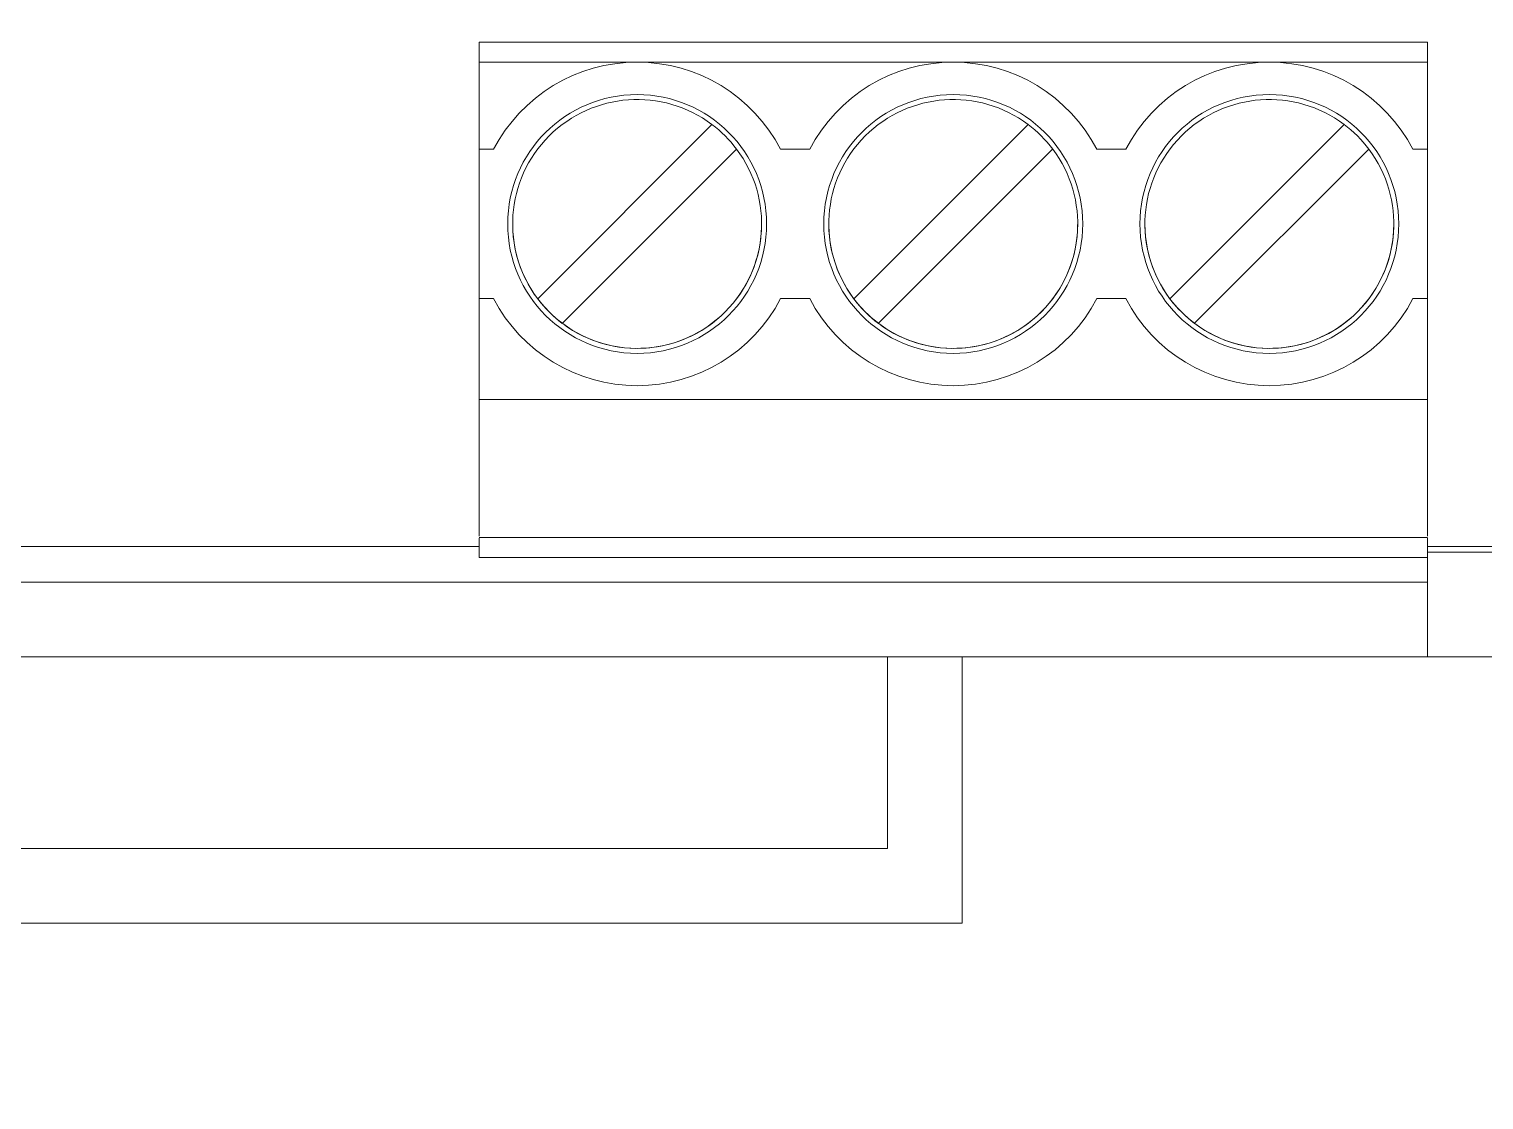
# Model space of a CAD drawing. Header units: millimetres. Extents: x 42151 to 59780, y 37376 to 44547.
# Drawn here: x 47953.3 to 47982.53, y 43438.35 to 43459.86 of the extents above; entities that cross this region are included whole.
import ezdxf

# ---------------------------------------------------------------- set-up
doc = ezdxf.new("R2010")
doc.units = ezdxf.units.MM
doc.set_wipeout_variables(frame=1)
doc.layers.add('000-PI-Oprema', color=30, linetype='Continuous', lineweight=5)

# ---------------------------------------------------------------- blocks, each defined once
blk = doc.blocks.new('6EP1336-3BA10_SITOP PSU8200 20 A')
blk.add_wipeout([(0, 125), (90, 125), (90, 0), (77.6, 0), (77.6, -5.35), (28.27, -5.35), (28.27, -8.9), (12.24, -8.9), (12.24, 0), (2.933, 0), (0, 0)])
at = {"layer": '000-PI-Oprema'}
for p, q in [((67.893, 10.199), (67.893, 12.353)), ((67.893, 12.353), (86.943, 12.353)), ((86.943, 12.353), (86.943, 10.199)), ((71.068, 11.949), (67.893, 11.949)), ((77.418, 11.949), (71.068, 11.949)), ((83.768, 11.949), (77.418, 11.949)), ((86.943, 11.949), (83.768, 11.949)), ((69.07, 7.197), (72.571, 10.697)), ((75.42, 7.197), (78.921, 10.697)), ((81.77, 7.197), (85.27, 10.697)), ((68.185, 10.199), (67.893, 10.199)), ((67.893, 7.199), (67.893, 10.199)), ((73.065, 10.202), (69.566, 6.703)), ((74.535, 10.199), (73.951, 10.199)), ((79.415, 10.202), (75.916, 6.703)), ((80.885, 10.199), (80.301, 10.199)), ((82.266, 6.703), (85.765, 10.202)), ((86.943, 10.199), (86.651, 10.199)), ((86.943, 10.199), (86.943, 7.199)), ((68.568, 8.699), (68.568, 8.699)), ((73.568, 8.699), (73.568, 8.699)), ((74.918, 8.699), (74.918, 8.699)), ((79.918, 8.699), (79.918, 8.699)), ((81.268, 8.699), (81.268, 8.699)), ((86.268, 8.699), (86.268, 8.699)), ((67.893, 7.199), (67.893, 7.199)), ((67.893, 7.199), (68.185, 7.199)), ((67.893, 7.199), (68.185, 7.199)), ((67.893, 6.447), (67.893, 7.199)), ((68.185, 7.199), (68.185, 7.199)), ((69.07, 7.197), (69.07, 7.197)), ((74.535, 7.199), (73.951, 7.199)), ((73.951, 7.199), (74.535, 7.199)), ((73.951, 7.199), (73.951, 7.199)), ((74.535, 7.199), (74.535, 7.199)), ((75.42, 7.197), (75.42, 7.197)), ((80.885, 7.199), (80.301, 7.199)), ((80.301, 7.199), (80.885, 7.199)), ((80.301, 7.199), (80.301, 7.199)), ((80.885, 7.199), (80.885, 7.199)), ((81.77, 7.197), (81.77, 7.197)), ((86.651, 7.199), (86.943, 7.199)), ((86.651, 7.199), (86.943, 7.199)), ((86.651, 7.199), (86.651, 7.199)), ((86.943, 7.199), (86.943, 7.199)), ((86.943, 7.199), (86.943, 6.447)), ((67.893, 5.171), (67.893, 6.447)), ((69.565, 6.702), (69.565, 6.702)), ((75.915, 6.702), (75.915, 6.702)), ((82.265, 6.702), (82.265, 6.702)), ((86.943, 6.447), (86.943, 5.171)), ((67.893, 5.171), (67.893, 2.427)), ((67.893, 5.171), (86.943, 5.171)), ((86.943, 2.427), (86.943, 5.171)), ((67.893, 2.399), (86.943, 2.399)), ((67.893, 1.999), (67.893, 2.388)), ((86.943, 2.388), (86.943, 1.999)), ((67.893, 2.217), (28.333, 2.217)), ((86.943, 2.217), (88.746, 2.217)), ((88.8, 2.103), (86.943, 2.103)), ((67.893, 1.999), (86.943, 1.999)), ((67.893, 1.999), (67.893, 1.999)), ((68.393, 1.999), (68.393, 1.999)), ((68.393, 1.999), (73.943, 1.999)), ((73.943, 1.999), (73.943, 1.999)), ((74.543, 1.999), (74.543, 1.999)), ((74.543, 1.999), (80.293, 1.999)), ((80.293, 1.999), (80.293, 1.999)), ((80.893, 1.999), (80.893, 1.999)), ((80.893, 1.999), (86.443, 1.999)), ((86.443, 1.999), (86.443, 1.999)), ((86.943, 1.999), (86.943, 0)), ((2.934, 1.5), (86.942, 1.5)), ((2.933, 0), (86.943, 0)), ((86.1, 0), (28.271, 0)), ((76.1, 0), (76.1, -3.85)), ((77.6, 0), (77.6, -5.35)), ((90, 0), (86.1, 0)), ((86.1, 0), (86.1, 0)), ((86.943, 0), (90, 0)), ((90, 0), (48, 0)), ((48, 0), (86.1, 0)), ((86.1, 0), (86.1, 0)), ((86.1, 0), (90, 0)), ((76.1, -3.85), (29.9, -3.85)), ((28.4, -5.35), (77.6, -5.35)), ((77.6, -5.35), (28.4, -5.35)), ((77.6, -5.35), (77.6, -5.35))]:
    blk.add_line(p, q, dxfattribs=at)
for centre in [(71.068, 8.699), (77.418, 8.699), (83.768, 8.699)]:
    blk.add_circle(centre, 2.6, dxfattribs=at)
for centre, radius, start, end in [((71.068, 8.699), 3.25, 27.4864, 152.5136), ((77.418, 8.699), 3.25, 27.4864, 152.5136), ((83.768, 8.699), 3.25, 27.4864, 152.5136), ((71.068, 8.699), 2.6, 0, 180), ((71.068, 8.699), 2.5, 53.0484, 216.9516), ((77.418, 8.699), 2.6, 0, 180), ((77.418, 8.699), 2.5, 53.0484, 216.9516), ((83.768, 8.699), 2.6, 0, 180), ((83.768, 8.699), 2.5, 53.0484, 216.9516), ((71.068, 8.699), 2.5, 36.9522, 53.0478), ((77.418, 8.699), 2.5, 36.9522, 53.0478), ((83.768, 8.699), 2.5, 36.9522, 53.0478), ((71.068, 8.699), 2.5, 233.262, 36.9516), ((77.418, 8.699), 2.5, 233.262, 36.9516), ((83.768, 8.699), 2.5, 233.262, 36.9516), ((71.068, 8.699), 2.5, 180, 0), ((77.418, 8.699), 2.5, 180, 0), ((83.768, 8.699), 2.5, 180, 0), ((71.068, 8.699), 3.25, 207.4864, 332.5136), ((71.068, 8.699), 3.25, 207.4864, 332.5136), ((71.068, 8.699), 2.5, 216.9522, 233.0478), ((77.418, 8.699), 3.25, 207.4864, 332.5136), ((77.418, 8.699), 3.25, 207.4864, 332.5136), ((77.418, 8.699), 2.5, 216.9522, 233.0478), ((83.768, 8.699), 3.25, 207.4864, 332.5136), ((83.768, 8.699), 3.25, 207.4864, 332.5136), ((83.768, 8.699), 2.5, 216.9522, 233.0478)]:
    blk.add_arc(centre, radius, start, end, dxfattribs=at)

msp = doc.modelspace()

# ---------------------------------------------------------------- block references
at = {"layer": '000-PI-Oprema', "ltscale": 0.25}
msp.add_blockref('6EP1336-3BA10_SITOP PSU8200 20 A', (47894.45, 43447.247), dxfattribs=at)

doc.saveas('drawing.dxf')
